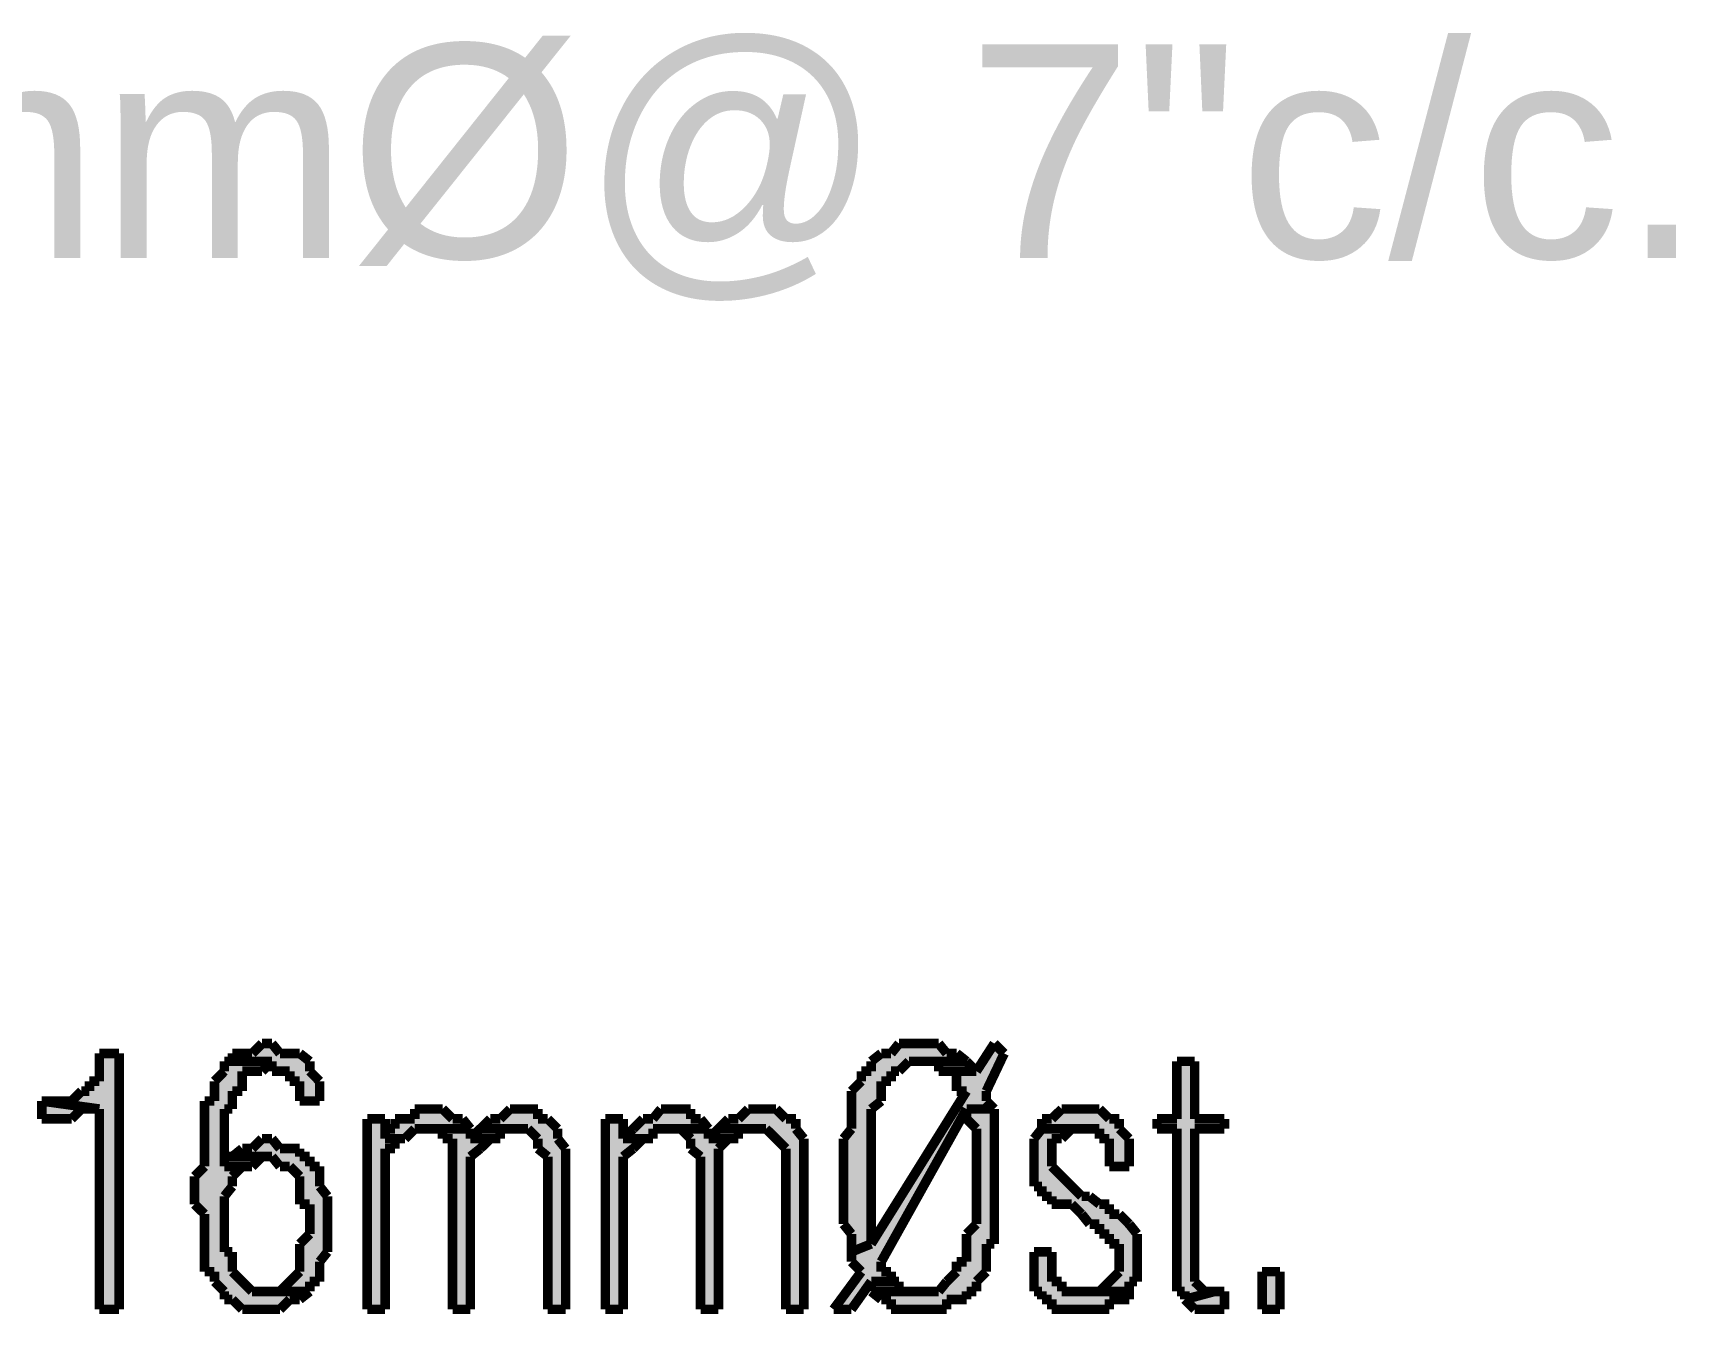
# Model space of a CAD drawing. Header units: millimetres. Extents: x 5 to 350, y 3 to 213.
# Drawn here: x 267.29 to 281.9, y 38.99 to 50.38 of the extents above; entities that cross this region are included whole.
import ezdxf

# ---------------------------------------------------------------- set-up
doc = ezdxf.new("R2010")
doc.units = ezdxf.units.MM
for name, color, linetype in [('H', 251, 'Continuous'), ('P', 255, 'Continuous'), ('T', 255, 'Continuous')]:
    doc.layers.add(name, color=color, linetype=linetype)
doc.styles.get("Standard").update_dxf_attribs({"font": 'arial.ttf'})

msp = doc.modelspace()

# ---------------------------------------------------------------- hatches: boundary and pattern name
at = {"layer": 'H', "linetype": 'Continuous'}
for points in [[(269.663, 40.887), (269.663, 41.063), (269.575, 41.063), (269.575, 41.152), (269.416, 41.152), (269.416, 41.24), (269.064, 41.24), (269.064, 41.31), (269.24, 41.31), (269.328, 41.398), (269.416, 41.398), (269.487, 41.31), (269.663, 41.31), (269.752, 41.24), (269.752, 41.152), (269.84, 41.063), (269.84, 40.887), (269.663, 40.887)], [(274.408, 39.035), (274.655, 39.37), (274.567, 39.458), (274.567, 39.546), (274.743, 39.617), (275.59, 40.975), (275.502, 40.975), (275.502, 41.152), (275.678, 41.152), (275.837, 41.398), (275.925, 41.31), (275.766, 40.975), (275.766, 40.887), (275.837, 40.816), (275.59, 40.816), (274.832, 39.458), (274.832, 39.37), (274.92, 39.37), (274.92, 39.282), (274.743, 39.282), (274.567, 39.035), (274.408, 39.035)], [(274.567, 39.546), (274.567, 39.705), (274.496, 39.793), (274.496, 40.552), (274.567, 40.64), (274.567, 40.975), (274.655, 41.063), (274.655, 41.152), (274.743, 41.152), (274.743, 41.24), (274.832, 41.31), (274.92, 41.31), (274.99, 41.398), (275.343, 41.398), (275.414, 41.31), (275.502, 41.31), (275.59, 41.24), (275.078, 41.24), (274.99, 41.152), (274.92, 41.152), (274.92, 41.063), (274.832, 41.063), (274.832, 40.887), (274.743, 40.816), (274.743, 39.617), (274.567, 39.546)], [(267.882, 39.035), (267.882, 40.816), (267.37, 40.887), (267.635, 40.887), (267.723, 40.975), (267.794, 40.975), (267.794, 41.063), (267.882, 41.063), (267.882, 41.31), (268.058, 41.31), (268.058, 39.035), (267.882, 39.035)], [(269.152, 39.035), (269.064, 39.123), (268.993, 39.123), (268.993, 39.194), (268.905, 39.282), (268.905, 39.37), (268.817, 39.37), (268.817, 39.882), (268.728, 39.97), (268.728, 40.217), (268.817, 40.305), (268.817, 40.887), (268.905, 40.887), (268.905, 41.063), (268.993, 41.152), (268.993, 41.24), (269.416, 41.24), (269.328, 41.152), (269.152, 41.152), (269.152, 40.975), (269.064, 40.975), (269.064, 40.816), (268.993, 40.816), (268.993, 40.305), (269.152, 40.305), (269.064, 40.217), (269.064, 40.128), (268.993, 40.04), (268.993, 39.546), (269.064, 39.546), (269.064, 39.37), (269.24, 39.194), (269.752, 39.194), (269.663, 39.123), (269.575, 39.123), (269.487, 39.035), (269.152, 39.035)], [(275.343, 41.152), (275.343, 41.24), (275.59, 41.24), (275.678, 41.152), (275.343, 41.152)], [(277.53, 39.123), (277.53, 39.194), (277.46, 39.194), (277.46, 40.64), (277.283, 40.64), (277.283, 40.728), (277.46, 40.728), (277.46, 41.24), (277.618, 41.24), (277.618, 40.728), (277.883, 40.728), (277.883, 40.64), (277.618, 40.64), (277.618, 39.282), (277.707, 39.194), (277.795, 39.194), (277.53, 39.123)], [(267.37, 40.728), (267.37, 40.887), (267.882, 40.816), (267.723, 40.816), (267.635, 40.728), (267.37, 40.728)], [(270.422, 40.552), (270.422, 40.64), (270.51, 40.64), (270.51, 40.728), (270.686, 40.728), (270.686, 40.816), (270.933, 40.816), (271.022, 40.728), (271.11, 40.728), (271.18, 40.64), (270.686, 40.64), (270.598, 40.552), (270.422, 40.552)], [(271.868, 39.035), (271.868, 40.393), (271.78, 40.464), (271.78, 40.552), (271.692, 40.64), (271.268, 40.64), (271.357, 40.728), (271.445, 40.728), (271.533, 40.816), (271.78, 40.816), (271.78, 40.728), (271.868, 40.728), (271.956, 40.64), (271.956, 40.552), (272.027, 40.464), (272.027, 39.035), (271.868, 39.035)], [(272.538, 40.552), (272.715, 40.728), (272.803, 40.728), (272.874, 40.816), (273.138, 40.816), (273.138, 40.728), (273.226, 40.728), (273.297, 40.64), (272.803, 40.64), (272.803, 40.552), (272.538, 40.552)], [(273.985, 39.035), (273.985, 40.464), (273.808, 40.64), (273.385, 40.64), (273.473, 40.728), (273.562, 40.728), (273.65, 40.816), (273.897, 40.816), (273.985, 40.728), (274.073, 40.728), (274.073, 40.64), (274.144, 40.552), (274.144, 39.035), (273.985, 39.035)], [(274.92, 39.035), (274.92, 39.123), (274.832, 39.123), (274.743, 39.194), (275.343, 39.194), (275.502, 39.37), (275.502, 39.458), (275.59, 39.458), (275.59, 39.705), (275.678, 39.793), (275.678, 40.64), (275.59, 40.728), (275.59, 40.816), (275.837, 40.816), (275.837, 39.617), (275.766, 39.617), (275.766, 39.37), (275.678, 39.282), (275.678, 39.194), (275.59, 39.194), (275.59, 39.123), (275.414, 39.123), (275.414, 39.035), (274.92, 39.035)], [(276.86, 40.305), (276.86, 40.552), (276.772, 40.552), (276.772, 40.64), (276.26, 40.64), (276.26, 40.728), (276.348, 40.728), (276.437, 40.816), (276.772, 40.816), (276.86, 40.728), (276.948, 40.728), (276.948, 40.64), (277.036, 40.552), (277.036, 40.305), (276.86, 40.305)], [(270.263, 39.035), (270.263, 40.728), (270.422, 40.728), (270.422, 40.552), (270.51, 40.552), (270.51, 40.464), (270.422, 40.464), (270.422, 39.035), (270.263, 39.035)], [(271.022, 39.035), (271.022, 40.552), (270.933, 40.552), (270.933, 40.64), (271.18, 40.64), (271.18, 40.552), (271.357, 40.552), (271.18, 40.393), (271.18, 39.035), (271.022, 39.035)], [(271.18, 40.552), (271.268, 40.64), (271.445, 40.64), (271.445, 40.552), (271.18, 40.552)], [(272.38, 39.035), (272.38, 40.728), (272.538, 40.728), (272.538, 40.552), (272.715, 40.552), (272.538, 40.393), (272.538, 39.035), (272.38, 39.035)], [(273.226, 39.035), (273.226, 40.393), (273.138, 40.464), (273.138, 40.552), (273.05, 40.64), (273.297, 40.64), (273.297, 40.552), (273.473, 40.552), (273.385, 40.464), (273.385, 39.035), (273.226, 39.035)], [(273.297, 40.552), (273.385, 40.64), (273.562, 40.64), (273.562, 40.552), (273.297, 40.552)], [(276.772, 39.194), (276.948, 39.37), (276.948, 39.617), (276.86, 39.617), (276.86, 39.705), (276.772, 39.705), (276.772, 39.793), (276.684, 39.793), (276.525, 39.97), (276.348, 39.97), (276.348, 40.04), (276.26, 40.04), (276.26, 40.128), (276.19, 40.128), (276.19, 40.552), (276.26, 40.64), (276.525, 40.64), (276.437, 40.552), (276.348, 40.552), (276.348, 40.305), (276.613, 40.04), (276.684, 40.04), (276.772, 39.97), (276.86, 39.97), (276.86, 39.882), (276.948, 39.882), (277.107, 39.705), (277.107, 39.282), (277.036, 39.282), (277.036, 39.194), (276.772, 39.194)], [(269.487, 39.194), (269.663, 39.37), (269.663, 39.617), (269.752, 39.705), (269.752, 39.97), (269.663, 39.97), (269.663, 40.217), (269.575, 40.305), (269.487, 40.305), (269.416, 40.393), (269.064, 40.393), (269.152, 40.464), (269.24, 40.464), (269.328, 40.552), (269.416, 40.552), (269.487, 40.464), (269.663, 40.464), (269.663, 40.393), (269.752, 40.393), (269.752, 40.305), (269.84, 40.305), (269.84, 40.128), (269.91, 40.04), (269.91, 39.546), (269.84, 39.458), (269.84, 39.282), (269.752, 39.282), (269.752, 39.194), (269.487, 39.194)], [(268.993, 40.305), (268.993, 40.393), (269.328, 40.393), (269.24, 40.305), (268.993, 40.305)], [(276.348, 39.035), (276.348, 39.123), (276.26, 39.123), (276.26, 39.194), (276.19, 39.194), (276.19, 39.546), (276.348, 39.546), (276.348, 39.282), (276.437, 39.282), (276.437, 39.194), (277.036, 39.194), (277.036, 39.123), (276.86, 39.123), (276.86, 39.035), (276.348, 39.035)], [(278.218, 39.035), (278.218, 39.37), (278.377, 39.37), (278.377, 39.035), (278.218, 39.035)], [(274.743, 39.194), (274.743, 39.282), (274.99, 39.282), (274.99, 39.194), (274.743, 39.194)], [(277.618, 39.035), (277.53, 39.123), (277.795, 39.194), (277.883, 39.194), (277.883, 39.035), (277.618, 39.035)]]:
    msp.add_hatch(color=256, dxfattribs=at).paths.add_polyline_path(points)

# ---------------------------------------------------------------- linework, layer by layer
at = {"layer": 'P', "const_width": 0.085}
for points in [[(268.058, 41.31), (267.882, 41.31)], [(267.882, 41.31), (267.882, 41.24)], [(268.058, 39.035), (268.058, 41.31)], [(269.152, 41.31), (269.064, 41.31)], [(269.064, 41.31), (269.064, 41.24)], [(269.24, 41.31), (269.152, 41.31)], [(269.328, 41.398), (269.24, 41.31)], [(269.416, 41.398), (269.328, 41.398)], [(269.487, 41.31), (269.416, 41.398)], [(269.416, 41.398), (269.416, 41.398)], [(269.575, 41.31), (269.487, 41.31)], [(269.663, 41.31), (269.575, 41.31)], [(269.752, 41.24), (269.663, 41.31)], [(274.832, 41.31), (274.743, 41.24)], [(274.92, 41.31), (274.832, 41.31)], [(274.99, 41.398), (274.92, 41.31)], [(275.078, 41.398), (274.99, 41.398)], [(275.167, 41.398), (275.078, 41.398)], [(275.255, 41.398), (275.167, 41.398)], [(275.343, 41.398), (275.255, 41.398)], [(275.414, 41.31), (275.343, 41.398)], [(275.502, 41.31), (275.414, 41.31)], [(275.59, 41.24), (275.502, 41.31)], [(275.837, 41.398), (275.678, 41.152)], [(275.766, 40.975), (275.925, 41.31)], [(275.925, 41.31), (275.837, 41.398)], [(267.882, 41.24), (267.882, 41.152)], [(267.882, 41.152), (267.882, 41.063)], [(268.993, 41.152), (268.905, 41.063)], [(268.993, 41.24), (268.993, 41.152)], [(269.416, 41.24), (268.993, 41.24)], [(269.064, 41.24), (268.993, 41.24)], [(268.993, 41.24), (269.416, 41.24)], [(269.152, 41.063), (269.152, 41.152)], [(269.152, 41.152), (269.24, 41.152)], [(269.24, 41.152), (269.328, 41.152)], [(269.328, 41.152), (269.416, 41.24)], [(269.416, 41.24), (269.416, 41.152)], [(269.416, 41.152), (269.487, 41.152)], [(269.487, 41.152), (269.575, 41.152)], [(269.575, 41.152), (269.575, 41.063)], [(269.752, 41.152), (269.752, 41.24)], [(269.84, 41.063), (269.752, 41.152)], [(274.743, 41.152), (274.655, 41.152)], [(274.655, 41.152), (274.655, 41.063)], [(274.743, 41.24), (274.743, 41.152)], [(274.92, 41.063), (274.92, 41.152)], [(274.92, 41.152), (274.99, 41.152)], [(274.99, 41.152), (275.078, 41.24)], [(275.078, 41.24), (275.167, 41.24)], [(275.59, 41.24), (275.167, 41.24)], [(275.167, 41.24), (275.255, 41.24)], [(275.167, 41.24), (275.59, 41.24)], [(275.255, 41.24), (275.343, 41.24)], [(275.343, 41.24), (275.343, 41.152)], [(275.343, 41.152), (275.414, 41.152)], [(275.414, 41.152), (275.502, 41.152)], [(275.502, 41.152), (275.678, 41.152)], [(275.678, 41.152), (275.502, 41.152)], [(275.502, 41.152), (275.502, 41.063)], [(275.678, 41.152), (275.59, 41.24)], [(275.678, 41.152), (275.678, 41.152)], [(277.618, 41.24), (277.46, 41.24)], [(277.46, 41.24), (277.46, 40.728)], [(277.618, 40.728), (277.618, 41.24)], [(267.882, 41.063), (267.794, 41.063)], [(267.794, 41.063), (267.794, 40.975)], [(268.905, 41.063), (268.905, 40.975)], [(269.152, 40.975), (269.152, 41.063)], [(269.575, 41.063), (269.663, 41.063)], [(269.663, 41.063), (269.663, 40.975)], [(269.84, 40.975), (269.84, 41.063)], [(274.655, 41.063), (274.567, 40.975)], [(274.832, 40.975), (274.832, 41.063)], [(274.832, 41.063), (274.92, 41.063)], [(275.502, 41.063), (275.502, 40.975)], [(267.37, 40.887), (267.37, 40.728)], [(267.882, 40.816), (267.37, 40.887)], [(267.458, 40.887), (267.37, 40.887)], [(267.37, 40.887), (267.882, 40.816)], [(267.547, 40.887), (267.458, 40.887)], [(267.635, 40.887), (267.547, 40.887)], [(267.723, 40.975), (267.635, 40.887)], [(267.794, 40.975), (267.723, 40.975)], [(268.905, 40.887), (268.817, 40.887)], [(268.817, 40.887), (268.817, 40.816)], [(268.905, 40.975), (268.905, 40.887)], [(269.064, 40.887), (269.064, 40.975)], [(269.064, 40.975), (269.152, 40.975)], [(269.064, 40.816), (269.064, 40.887)], [(269.663, 40.975), (269.663, 40.887)], [(269.663, 40.887), (269.84, 40.887)], [(269.84, 40.887), (269.84, 40.975)], [(274.567, 40.975), (274.567, 40.887)], [(274.567, 40.887), (274.567, 40.816)], [(275.59, 40.975), (274.743, 39.617)], [(274.743, 40.816), (274.832, 40.887)], [(274.832, 40.887), (274.832, 40.975)], [(275.502, 40.975), (275.59, 40.975)], [(275.766, 40.887), (275.766, 40.975)], [(275.837, 40.816), (275.766, 40.887)], [(267.37, 40.728), (267.458, 40.728)], [(267.458, 40.728), (267.547, 40.728)], [(267.547, 40.728), (267.635, 40.728)], [(267.635, 40.728), (267.723, 40.816)], [(267.723, 40.816), (267.794, 40.816)], [(267.794, 40.816), (267.882, 40.816)], [(267.882, 40.816), (267.882, 39.035)], [(268.817, 40.816), (268.817, 40.728)], [(268.817, 40.728), (268.817, 40.64)], [(268.993, 40.728), (268.993, 40.816)], [(268.993, 40.816), (269.064, 40.816)], [(268.993, 40.64), (268.993, 40.728)], [(270.422, 40.728), (270.263, 40.728)], [(270.263, 40.728), (270.263, 39.035)], [(270.422, 40.552), (270.422, 40.728)], [(270.598, 40.728), (270.51, 40.728)], [(270.51, 40.728), (270.51, 40.64)], [(270.686, 40.728), (270.598, 40.728)], [(270.757, 40.816), (270.686, 40.816)], [(270.686, 40.816), (270.686, 40.728)], [(270.845, 40.816), (270.757, 40.816)], [(270.933, 40.816), (270.845, 40.816)], [(271.022, 40.728), (270.933, 40.816)], [(270.933, 40.816), (270.933, 40.816)], [(271.11, 40.728), (271.022, 40.728)], [(271.18, 40.64), (271.11, 40.728)], [(271.357, 40.728), (271.268, 40.64)], [(271.445, 40.728), (271.357, 40.728)], [(271.533, 40.816), (271.445, 40.728)], [(271.604, 40.816), (271.533, 40.816)], [(271.692, 40.816), (271.604, 40.816)], [(271.78, 40.816), (271.692, 40.816)], [(271.78, 40.728), (271.78, 40.816)], [(271.868, 40.728), (271.78, 40.728)], [(271.956, 40.64), (271.868, 40.728)], [(272.538, 40.728), (272.38, 40.728)], [(272.38, 40.728), (272.38, 39.035)], [(272.538, 40.552), (272.538, 40.728)], [(272.715, 40.728), (272.627, 40.64)], [(272.803, 40.728), (272.715, 40.728)], [(272.874, 40.816), (272.803, 40.728)], [(272.962, 40.816), (272.874, 40.816)], [(273.05, 40.816), (272.962, 40.816)], [(273.138, 40.816), (273.05, 40.816)], [(273.138, 40.728), (273.138, 40.816)], [(273.226, 40.728), (273.138, 40.728)], [(273.297, 40.64), (273.226, 40.728)], [(273.473, 40.728), (273.385, 40.64)], [(273.562, 40.728), (273.473, 40.728)], [(273.65, 40.816), (273.562, 40.728)], [(273.72, 40.816), (273.65, 40.816)], [(273.808, 40.816), (273.72, 40.816)], [(273.897, 40.816), (273.808, 40.816)], [(273.985, 40.728), (273.897, 40.816)], [(274.073, 40.728), (273.985, 40.728)], [(274.073, 40.64), (274.073, 40.728)], [(274.567, 40.816), (274.567, 40.728)], [(274.567, 40.728), (274.567, 40.64)], [(274.743, 40.728), (274.743, 40.816)], [(274.743, 40.64), (274.743, 40.728)], [(274.832, 39.458), (275.59, 40.816)], [(275.837, 40.816), (275.59, 40.816)], [(275.59, 40.816), (275.59, 40.728)], [(275.59, 40.816), (275.837, 40.816)], [(275.59, 40.728), (275.678, 40.64)], [(275.837, 40.728), (275.837, 40.816)], [(275.837, 40.64), (275.837, 40.728)], [(275.837, 40.728), (275.837, 40.728)], [(276.348, 40.728), (276.26, 40.728)], [(276.26, 40.728), (276.26, 40.64)], [(276.437, 40.816), (276.348, 40.728)], [(276.525, 40.816), (276.437, 40.816)], [(276.613, 40.816), (276.525, 40.816)], [(276.684, 40.816), (276.613, 40.816)], [(276.772, 40.816), (276.684, 40.816)], [(276.684, 40.816), (276.684, 40.816)], [(276.86, 40.728), (276.772, 40.816)], [(276.948, 40.728), (276.86, 40.728)], [(276.948, 40.64), (276.948, 40.728)], [(277.46, 40.728), (277.283, 40.728)], [(277.283, 40.728), (277.283, 40.64)], [(277.883, 40.728), (277.618, 40.728)], [(277.883, 40.64), (277.883, 40.728)], [(268.817, 40.64), (268.817, 40.552)], [(268.993, 40.552), (268.993, 40.64)], [(270.51, 40.64), (270.422, 40.64)], [(270.422, 40.64), (270.422, 40.552)], [(270.598, 40.552), (270.686, 40.64)], [(270.686, 40.64), (270.757, 40.64)], [(271.18, 40.64), (270.757, 40.64)], [(270.757, 40.64), (270.845, 40.64)], [(270.757, 40.64), (271.18, 40.64)], [(270.845, 40.64), (270.933, 40.64)], [(270.933, 40.64), (270.933, 40.552)], [(271.18, 40.552), (271.18, 40.64)], [(271.18, 40.64), (271.18, 40.64)], [(271.268, 40.64), (271.18, 40.552)], [(271.604, 40.64), (271.268, 40.64)], [(271.268, 40.64), (271.604, 40.64)], [(271.445, 40.552), (271.445, 40.64)], [(271.445, 40.64), (271.533, 40.64)], [(271.533, 40.64), (271.604, 40.64)], [(271.604, 40.64), (271.692, 40.64)], [(271.692, 40.64), (271.78, 40.552)], [(271.956, 40.552), (271.956, 40.64)], [(272.627, 40.64), (272.538, 40.552)], [(272.803, 40.552), (272.803, 40.64)], [(272.803, 40.64), (272.874, 40.64)], [(272.874, 40.64), (272.962, 40.64)], [(273.297, 40.64), (272.962, 40.64)], [(272.962, 40.64), (273.05, 40.64)], [(272.962, 40.64), (273.297, 40.64)], [(273.05, 40.64), (273.138, 40.552)], [(273.297, 40.552), (273.297, 40.64)], [(273.297, 40.64), (273.297, 40.64)], [(273.385, 40.64), (273.297, 40.552)], [(273.72, 40.64), (273.385, 40.64)], [(273.385, 40.64), (273.72, 40.64)], [(273.562, 40.552), (273.562, 40.64)], [(273.562, 40.64), (273.65, 40.64)], [(273.65, 40.64), (273.72, 40.64)], [(273.72, 40.64), (273.808, 40.64)], [(273.808, 40.64), (273.897, 40.552)], [(274.144, 40.552), (274.073, 40.64)], [(274.567, 40.64), (274.496, 40.552)], [(274.743, 40.552), (274.743, 40.64)], [(275.678, 40.64), (275.678, 40.552)], [(275.837, 40.552), (275.837, 40.64)], [(276.26, 40.64), (276.19, 40.552)], [(276.613, 40.64), (276.26, 40.64)], [(276.26, 40.64), (276.613, 40.64)], [(276.437, 40.552), (276.525, 40.64)], [(276.525, 40.64), (276.613, 40.64)], [(276.613, 40.64), (276.684, 40.64)], [(276.684, 40.64), (276.772, 40.64)], [(276.772, 40.64), (276.772, 40.552)], [(277.036, 40.552), (276.948, 40.64)], [(277.283, 40.64), (277.46, 40.64)], [(277.46, 40.64), (277.46, 39.458)], [(277.618, 39.458), (277.618, 40.64)], [(277.618, 40.64), (277.883, 40.64)], [(268.817, 40.552), (268.817, 40.464)], [(268.817, 40.464), (268.817, 40.393)], [(268.993, 40.464), (268.993, 40.552)], [(268.993, 40.393), (268.993, 40.464)], [(269.152, 40.464), (269.064, 40.393)], [(269.24, 40.464), (269.152, 40.464)], [(269.328, 40.552), (269.24, 40.464)], [(269.416, 40.552), (269.328, 40.552)], [(269.487, 40.464), (269.416, 40.552)], [(269.416, 40.552), (269.416, 40.552)], [(269.575, 40.464), (269.487, 40.464)], [(269.663, 40.464), (269.575, 40.464)], [(269.663, 40.393), (269.663, 40.464)], [(270.598, 40.552), (270.422, 40.552)], [(270.422, 40.552), (270.598, 40.552)], [(270.422, 40.393), (270.422, 40.464)], [(270.422, 40.464), (270.51, 40.464)], [(270.51, 40.464), (270.51, 40.552)], [(270.51, 40.552), (270.598, 40.552)], [(270.933, 40.552), (271.022, 40.552)], [(271.022, 40.552), (271.022, 40.464)], [(271.022, 40.464), (271.022, 40.393)], [(271.357, 40.552), (271.18, 40.552)], [(271.18, 40.552), (271.357, 40.552)], [(271.18, 40.393), (271.268, 40.464)], [(271.268, 40.464), (271.357, 40.552)], [(271.357, 40.552), (271.445, 40.552)], [(271.78, 40.552), (271.78, 40.464)], [(271.78, 40.464), (271.868, 40.393)], [(272.027, 40.464), (271.956, 40.552)], [(272.027, 40.393), (272.027, 40.464)], [(272.715, 40.552), (272.538, 40.552)], [(272.538, 40.552), (272.715, 40.552)], [(272.538, 40.393), (272.627, 40.464)], [(272.627, 40.464), (272.715, 40.552)], [(272.715, 40.552), (272.803, 40.552)], [(273.138, 40.552), (273.138, 40.464)], [(273.138, 40.464), (273.226, 40.393)], [(273.473, 40.552), (273.297, 40.552)], [(273.297, 40.552), (273.473, 40.552)], [(273.385, 40.464), (273.473, 40.552)], [(273.385, 40.393), (273.385, 40.464)], [(273.473, 40.552), (273.562, 40.552)], [(273.897, 40.552), (273.985, 40.464)], [(273.985, 40.464), (273.985, 40.393)], [(274.144, 40.464), (274.144, 40.552)], [(274.144, 40.393), (274.144, 40.464)], [(274.496, 40.552), (274.496, 40.464)], [(274.496, 40.464), (274.496, 40.393)], [(274.743, 40.464), (274.743, 40.552)], [(274.743, 40.393), (274.743, 40.464)], [(275.678, 40.552), (275.678, 40.464)], [(275.678, 40.464), (275.678, 40.393)], [(275.837, 40.464), (275.837, 40.552)], [(275.837, 40.393), (275.837, 40.464)], [(276.19, 40.552), (276.19, 40.464)], [(276.19, 40.464), (276.19, 40.393)], [(276.348, 40.464), (276.348, 40.552)], [(276.348, 40.552), (276.437, 40.552)], [(276.348, 40.393), (276.348, 40.464)], [(276.772, 40.552), (276.86, 40.552)], [(276.86, 40.552), (276.86, 40.464)], [(276.86, 40.464), (276.86, 40.393)], [(277.036, 40.464), (277.036, 40.552)], [(277.036, 40.393), (277.036, 40.464)], [(268.817, 40.305), (268.728, 40.217)], [(268.817, 40.393), (268.817, 40.305)], [(269.064, 40.393), (268.993, 40.393)], [(268.993, 40.393), (268.993, 40.305)], [(268.993, 40.305), (268.993, 40.393)], [(268.993, 40.305), (269.152, 40.305)], [(269.152, 40.305), (268.993, 40.305)], [(269.328, 40.393), (269.064, 40.393)], [(269.064, 40.393), (269.328, 40.393)], [(269.064, 40.217), (269.152, 40.305)], [(269.152, 40.305), (269.24, 40.305)], [(269.24, 40.305), (269.328, 40.393)], [(269.328, 40.393), (269.328, 40.393)], [(269.328, 40.393), (269.416, 40.393)], [(269.416, 40.393), (269.487, 40.305)], [(269.487, 40.305), (269.575, 40.305)], [(269.575, 40.305), (269.663, 40.217)], [(269.752, 40.393), (269.663, 40.393)], [(269.752, 40.305), (269.752, 40.393)], [(269.84, 40.305), (269.752, 40.305)], [(269.84, 40.217), (269.84, 40.305)], [(270.422, 39.035), (270.422, 40.393)], [(271.022, 40.393), (271.022, 40.305)], [(271.022, 40.305), (271.022, 40.217)], [(271.18, 39.035), (271.18, 40.393)], [(271.868, 40.393), (271.868, 40.305)], [(271.868, 40.305), (271.868, 40.217)], [(272.027, 40.305), (272.027, 40.393)], [(272.027, 39.035), (272.027, 40.305)], [(272.538, 39.035), (272.538, 40.393)], [(273.226, 40.393), (273.226, 40.305)], [(273.226, 40.305), (273.226, 40.217)], [(273.385, 39.035), (273.385, 40.393)], [(273.985, 40.393), (273.985, 40.305)], [(273.985, 40.305), (273.985, 40.217)], [(274.144, 40.305), (274.144, 40.393)], [(274.144, 39.035), (274.144, 40.305)], [(274.496, 40.393), (274.496, 40.305)], [(274.496, 40.305), (274.496, 40.217)], [(274.743, 40.305), (274.743, 40.393)], [(274.743, 40.217), (274.743, 40.305)], [(275.678, 40.393), (275.678, 40.305)], [(275.678, 40.305), (275.678, 40.217)], [(275.837, 40.305), (275.837, 40.393)], [(275.837, 40.217), (275.837, 40.305)], [(276.19, 40.393), (276.19, 40.305)], [(276.19, 40.305), (276.19, 40.217)], [(276.348, 40.305), (276.348, 40.393)], [(276.437, 40.217), (276.348, 40.305)], [(276.86, 40.393), (276.86, 40.305)], [(276.86, 40.305), (277.036, 40.305)], [(277.036, 40.305), (277.036, 40.393)], [(268.728, 40.217), (268.728, 40.128)], [(268.728, 40.128), (268.728, 40.04)], [(268.993, 40.04), (269.064, 40.128)], [(269.064, 40.128), (269.064, 40.217)], [(269.663, 40.217), (269.663, 40.128)], [(269.663, 40.128), (269.663, 40.04)], [(269.84, 40.128), (269.84, 40.217)], [(269.91, 40.04), (269.84, 40.128)], [(271.022, 40.217), (271.022, 39.035)], [(271.868, 40.217), (271.868, 39.035)], [(273.226, 40.217), (273.226, 39.035)], [(273.985, 40.217), (273.985, 39.035)], [(274.496, 40.217), (274.496, 40.128)], [(274.496, 40.128), (274.496, 40.04)], [(274.743, 40.128), (274.743, 40.217)], [(274.743, 40.04), (274.743, 40.128)], [(275.678, 40.217), (275.678, 40.128)], [(275.678, 40.128), (275.678, 40.04)], [(275.837, 40.128), (275.837, 40.217)], [(275.837, 40.04), (275.837, 40.128)], [(276.19, 40.217), (276.19, 40.128)], [(276.19, 40.128), (276.26, 40.128)], [(276.26, 40.128), (276.26, 40.04)], [(276.525, 40.128), (276.437, 40.217)], [(276.613, 40.04), (276.525, 40.128)], [(268.728, 40.04), (268.728, 39.97)], [(268.993, 39.97), (268.993, 40.04)], [(269.663, 40.04), (269.663, 39.97)], [(269.91, 39.97), (269.91, 40.04)], [(274.496, 40.04), (274.496, 39.97)], [(274.743, 39.97), (274.743, 40.04)], [(275.678, 40.04), (275.678, 39.97)], [(275.837, 39.97), (275.837, 40.04)], [(276.26, 40.04), (276.348, 40.04)], [(276.348, 40.04), (276.348, 39.97)], [(276.684, 40.04), (276.613, 40.04)], [(276.772, 39.97), (276.684, 40.04)], [(268.728, 39.97), (268.817, 39.882)], [(268.817, 39.882), (268.817, 39.793)], [(268.993, 39.882), (268.993, 39.97)], [(268.993, 39.793), (268.993, 39.882)], [(269.663, 39.97), (269.752, 39.97)], [(269.752, 39.97), (269.752, 39.882)], [(269.752, 39.882), (269.752, 39.793)], [(269.91, 39.882), (269.91, 39.97)], [(269.91, 39.793), (269.91, 39.882)], [(274.496, 39.97), (274.496, 39.882)], [(274.496, 39.882), (274.496, 39.793)], [(274.743, 39.882), (274.743, 39.97)], [(274.743, 39.793), (274.743, 39.882)], [(275.678, 39.97), (275.678, 39.882)], [(275.678, 39.882), (275.678, 39.793)], [(275.837, 39.882), (275.837, 39.97)], [(275.837, 39.793), (275.837, 39.882)], [(276.348, 39.97), (276.437, 39.97)], [(276.437, 39.97), (276.525, 39.97)], [(276.525, 39.97), (276.613, 39.882)], [(276.613, 39.882), (276.684, 39.793)], [(276.86, 39.97), (276.772, 39.97)], [(276.86, 39.882), (276.86, 39.97)], [(276.948, 39.882), (276.86, 39.882)], [(277.036, 39.793), (276.948, 39.882)], [(268.817, 39.793), (268.817, 39.705)], [(268.817, 39.705), (268.817, 39.617)], [(268.993, 39.705), (268.993, 39.793)], [(268.993, 39.617), (268.993, 39.705)], [(269.752, 39.705), (269.663, 39.617)], [(269.752, 39.793), (269.752, 39.705)], [(269.91, 39.705), (269.91, 39.793)], [(269.91, 39.617), (269.91, 39.705)], [(274.496, 39.793), (274.567, 39.705)], [(274.567, 39.705), (274.567, 39.617)], [(274.743, 39.705), (274.743, 39.793)], [(274.743, 39.617), (274.743, 39.705)], [(275.678, 39.793), (275.59, 39.705)], [(275.59, 39.705), (275.59, 39.617)], [(275.837, 39.705), (275.837, 39.793)], [(275.837, 39.617), (275.837, 39.705)], [(276.684, 39.793), (276.772, 39.793)], [(276.772, 39.793), (276.772, 39.705)], [(276.772, 39.705), (276.86, 39.705)], [(276.86, 39.705), (276.86, 39.617)], [(277.107, 39.705), (277.036, 39.793)], [(277.107, 39.617), (277.107, 39.705)], [(268.817, 39.617), (268.817, 39.546)], [(268.817, 39.546), (268.817, 39.458)], [(268.993, 39.546), (268.993, 39.617)], [(269.064, 39.546), (268.993, 39.546)], [(269.064, 39.458), (269.064, 39.546)], [(269.663, 39.617), (269.663, 39.546)], [(269.663, 39.546), (269.663, 39.458)], [(269.84, 39.458), (269.91, 39.546)], [(269.91, 39.546), (269.91, 39.617)], [(274.743, 39.617), (274.567, 39.546)], [(274.567, 39.617), (274.567, 39.546)], [(274.567, 39.546), (274.743, 39.617)], [(274.567, 39.546), (274.567, 39.458)], [(275.59, 39.617), (275.59, 39.546)], [(275.59, 39.546), (275.59, 39.458)], [(275.766, 39.546), (275.766, 39.617)], [(275.766, 39.617), (275.837, 39.617)], [(275.766, 39.458), (275.766, 39.546)], [(276.348, 39.546), (276.19, 39.546)], [(276.19, 39.546), (276.19, 39.458)], [(276.348, 39.458), (276.348, 39.546)], [(276.86, 39.617), (276.948, 39.617)], [(276.948, 39.617), (276.948, 39.546)], [(276.948, 39.546), (276.948, 39.458)], [(277.107, 39.546), (277.107, 39.617)], [(277.107, 39.458), (277.107, 39.546)], [(268.817, 39.458), (268.817, 39.37)], [(269.064, 39.37), (269.064, 39.458)], [(269.663, 39.458), (269.663, 39.37)], [(269.84, 39.37), (269.84, 39.458)], [(274.567, 39.458), (274.655, 39.37)], [(274.832, 39.37), (274.832, 39.458)], [(275.59, 39.458), (275.502, 39.458)], [(275.502, 39.458), (275.502, 39.37)], [(275.766, 39.37), (275.766, 39.458)], [(276.19, 39.458), (276.19, 39.37)], [(276.348, 39.37), (276.348, 39.458)], [(276.948, 39.458), (276.948, 39.37)], [(277.107, 39.37), (277.107, 39.458)], [(277.46, 39.458), (277.46, 39.37)], [(277.618, 39.37), (277.618, 39.458)], [(268.817, 39.37), (268.905, 39.37)], [(268.905, 39.37), (268.905, 39.282)], [(268.905, 39.282), (268.993, 39.194)], [(269.152, 39.282), (269.064, 39.37)], [(269.24, 39.194), (269.152, 39.282)], [(269.575, 39.282), (269.487, 39.194)], [(269.663, 39.37), (269.575, 39.282)], [(269.752, 39.194), (269.752, 39.282)], [(269.752, 39.282), (269.84, 39.282)], [(269.84, 39.282), (269.84, 39.37)], [(274.655, 39.37), (274.408, 39.035)], [(274.567, 39.035), (274.743, 39.282)], [(274.99, 39.282), (274.743, 39.282)], [(274.743, 39.282), (274.743, 39.194)], [(274.743, 39.282), (274.99, 39.282)], [(274.92, 39.37), (274.832, 39.37)], [(274.92, 39.282), (274.92, 39.37)], [(274.99, 39.282), (274.92, 39.282)], [(274.99, 39.194), (274.99, 39.282)], [(275.414, 39.282), (275.343, 39.194)], [(275.502, 39.37), (275.414, 39.282)], [(275.678, 39.282), (275.766, 39.37)], [(275.678, 39.194), (275.678, 39.282)], [(276.19, 39.37), (276.19, 39.282)], [(276.19, 39.282), (276.19, 39.194)], [(276.348, 39.282), (276.348, 39.37)], [(276.437, 39.282), (276.348, 39.282)], [(276.437, 39.194), (276.437, 39.282)], [(276.86, 39.282), (276.772, 39.194)], [(276.948, 39.37), (276.86, 39.282)], [(277.036, 39.194), (277.036, 39.282)], [(277.036, 39.282), (277.107, 39.282)], [(277.107, 39.282), (277.107, 39.37)], [(277.46, 39.37), (277.46, 39.282)], [(277.46, 39.282), (277.46, 39.194)], [(277.618, 39.282), (277.618, 39.37)], [(277.707, 39.194), (277.618, 39.282)], [(278.218, 39.035), (278.218, 39.37)], [(278.218, 39.37), (278.377, 39.37)], [(278.377, 39.37), (278.377, 39.035)], [(268.993, 39.194), (268.993, 39.123)], [(268.993, 39.123), (269.064, 39.123)], [(269.064, 39.123), (269.152, 39.035)], [(269.328, 39.194), (269.24, 39.194)], [(269.416, 39.194), (269.328, 39.194)], [(269.328, 39.194), (269.752, 39.194)], [(269.752, 39.194), (269.328, 39.194)], [(269.487, 39.194), (269.416, 39.194)], [(269.487, 39.035), (269.575, 39.123)], [(269.575, 39.123), (269.663, 39.123)], [(269.663, 39.123), (269.752, 39.194)], [(274.743, 39.194), (275.167, 39.194)], [(275.167, 39.194), (274.743, 39.194)], [(274.743, 39.194), (274.832, 39.123)], [(274.832, 39.123), (274.92, 39.123)], [(274.92, 39.123), (274.92, 39.035)], [(275.078, 39.194), (274.99, 39.194)], [(275.167, 39.194), (275.078, 39.194)], [(275.255, 39.194), (275.167, 39.194)], [(275.343, 39.194), (275.255, 39.194)], [(275.414, 39.035), (275.414, 39.123)], [(275.414, 39.123), (275.502, 39.123)], [(275.502, 39.123), (275.59, 39.123)], [(275.59, 39.123), (275.59, 39.194)], [(275.59, 39.194), (275.678, 39.194)], [(276.19, 39.194), (276.26, 39.194)], [(276.26, 39.194), (276.26, 39.123)], [(276.26, 39.123), (276.348, 39.123)], [(276.348, 39.123), (276.348, 39.035)], [(276.525, 39.194), (276.437, 39.194)], [(276.613, 39.194), (276.525, 39.194)], [(277.036, 39.194), (276.613, 39.194)], [(276.684, 39.194), (276.613, 39.194)], [(276.613, 39.194), (277.036, 39.194)], [(276.772, 39.194), (276.684, 39.194)], [(276.86, 39.035), (276.86, 39.123)], [(276.86, 39.123), (276.948, 39.123)], [(276.948, 39.123), (277.036, 39.123)], [(277.036, 39.123), (277.036, 39.194)], [(277.46, 39.194), (277.53, 39.194)], [(277.795, 39.194), (277.53, 39.123)], [(277.53, 39.194), (277.53, 39.123)], [(277.53, 39.123), (277.795, 39.194)], [(277.53, 39.123), (277.618, 39.035)], [(277.795, 39.194), (277.707, 39.194)], [(277.883, 39.194), (277.795, 39.194)], [(277.883, 39.035), (277.883, 39.194)], [(267.882, 39.035), (268.058, 39.035)], [(269.152, 39.035), (269.24, 39.035)], [(269.24, 39.035), (269.328, 39.035)], [(269.328, 39.035), (269.416, 39.035)], [(269.416, 39.035), (269.487, 39.035)], [(270.263, 39.035), (270.422, 39.035)], [(271.022, 39.035), (271.18, 39.035)], [(271.868, 39.035), (272.027, 39.035)], [(272.38, 39.035), (272.538, 39.035)], [(273.226, 39.035), (273.385, 39.035)], [(273.985, 39.035), (274.144, 39.035)], [(274.408, 39.035), (274.567, 39.035)], [(274.92, 39.035), (274.99, 39.035)], [(274.99, 39.035), (275.078, 39.035)], [(275.078, 39.035), (275.167, 39.035)], [(275.167, 39.035), (275.255, 39.035)], [(275.255, 39.035), (275.343, 39.035)], [(275.343, 39.035), (275.414, 39.035)], [(276.348, 39.035), (276.437, 39.035)], [(276.437, 39.035), (276.525, 39.035)], [(276.525, 39.035), (276.613, 39.035)], [(276.613, 39.035), (276.684, 39.035)], [(276.684, 39.035), (276.772, 39.035)], [(276.772, 39.035), (276.86, 39.035)], [(277.618, 39.035), (277.707, 39.035)], [(277.707, 39.035), (277.795, 39.035)], [(277.795, 39.035), (277.883, 39.035)], [(278.377, 39.035), (278.218, 39.035)], [(278.218, 39.035), (278.218, 39.035)]]:
    msp.add_lwpolyline(points, dxfattribs=at)

# ---------------------------------------------------------------- texts
at = {"layer": 'T', "insert": (264.2, 48), "char_height": 1.9, "attachment_point": 7}
msp.add_mtext('{\\fArial|b0|i0|c0|p18;8mmØ@ 7"c/c.}', dxfattribs=at)

doc.saveas('drawing.dxf')
